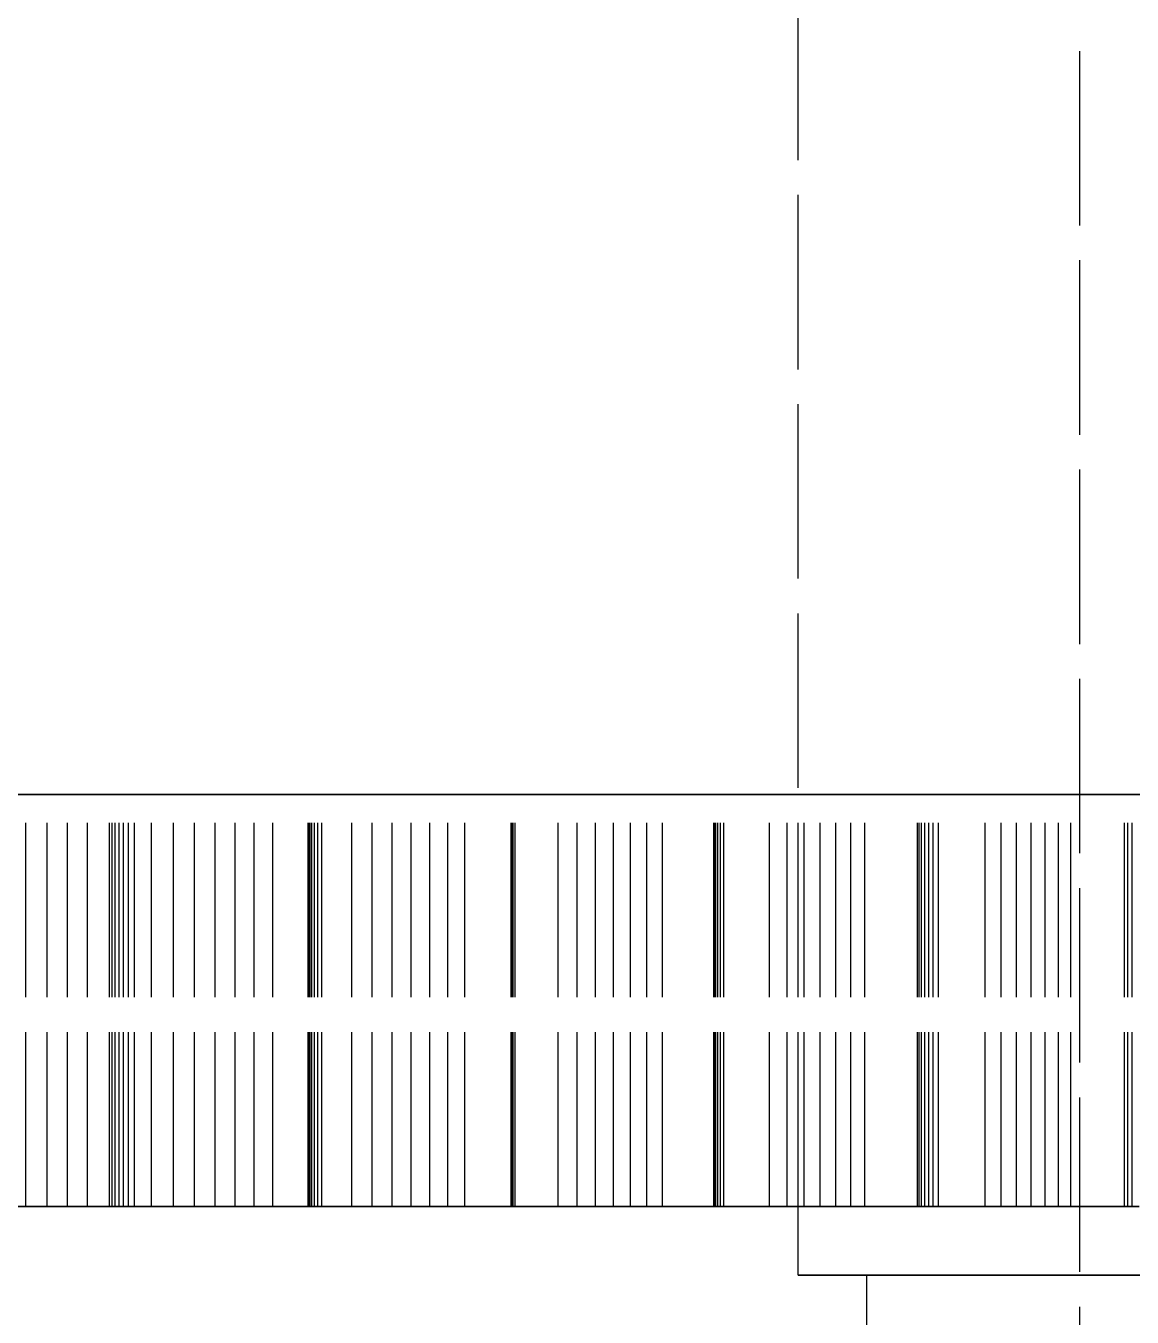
# Model space of a CAD drawing. Header units: millimetres. Extents: x -9 to 221, y -53 to 198.
# Drawn here: x 147.36 to 155.41, y -19.01 to -9.6 of the extents above; entities that cross this region are included whole.
import ezdxf

# ---------------------------------------------------------------- set-up
doc = ezdxf.new("R2010")
doc.units = ezdxf.units.MM
doc.linetypes.add('DASHED', pattern=[1.524, 1.27, -0.254])
doc.layers.add('HIDDEN', color=8, linetype='DASHED')
doc.layers.add('VISIBLE', color=7, linetype='CONTINUOUS')

msp = doc.modelspace()

# ---------------------------------------------------------------- linework, layer by layer
at = {"layer": 'HIDDEN'}
for points in [[(155.025, -20.2), (155.025, 18)], [(152.975, -18.2), (152.975, -0.4)], [(155.83214, -15.2), (155.13373, -15.2), (154.43532, -15.2), (153.7369, -15.2), (153.03849, -15.2), (152.34008, -15.2), (151.64167, -15.2), (150.94325, -15.2), (150.24484, -15.2), (149.54643, -15.2), (148.84802, -15.2), (148.1496, -15.2), (147.45119, -15.2), (146.75278, -15.2)], [(155.45714, -15.2), (154.6754, -15.2), (153.89365, -15.2), (153.1119, -15.2), (152.33016, -15.2), (151.54841, -15.2), (150.76667, -15.2), (149.98492, -15.2), (149.20317, -15.2), (148.42143, -15.2), (147.63968, -15.2), (146.85794, -15.2)], [(147.10198, -15.2), (147.45119, -15.2), (147.8004, -15.2), (148.1496, -15.2), (148.49881, -15.2), (148.84802, -15.2), (149.19722, -15.2), (149.54643, -15.2), (149.89563, -15.2), (150.24484, -15.2), (150.59405, -15.2), (150.94325, -15.2), (151.29246, -15.2), (151.64167, -15.2), (151.99087, -15.2), (152.34008, -15.2), (152.68929, -15.2), (153.03849, -15.2), (153.3877, -15.2), (153.7369, -15.2), (154.08611, -15.2), (154.43532, -15.2), (154.78452, -15.2), (155.13373, -15.2), (155.48294, -15.2)], [(155.54643, -15.2), (154.78452, -15.2), (154.02262, -15.2), (153.26071, -15.2), (152.49881, -15.2), (151.7369, -15.2), (150.975, -15.2), (150.2131, -15.2), (149.45119, -15.2), (148.68929, -15.2), (147.92738, -15.2), (147.16548, -15.2)], [(147.16548, -15.2), (147.54643, -15.2), (147.92738, -15.2), (148.30833, -15.2), (148.68929, -15.2), (149.07024, -15.2), (149.45119, -15.2), (149.83214, -15.2), (150.2131, -15.2), (150.59405, -15.2), (150.975, -15.2), (151.35595, -15.2), (151.7369, -15.2), (152.11786, -15.2), (152.49881, -15.2), (152.87976, -15.2), (153.26071, -15.2), (153.64167, -15.2), (154.02262, -15.2), (154.40357, -15.2), (154.78452, -15.2), (155.16548, -15.2), (155.54643, -15.2)], [(147.35619, -15.2), (147.19756, -15.2)], [(147.19756, -15.2), (147.35619, -15.2)], [(147.51034, -15.2), (147.35619, -15.2)], [(147.35619, -15.2), (147.51034, -15.2)], [(147.35619, -18.2), (147.35619, -15.2)], [(147.35619, -18.2), (147.35619, -15.2)], [(147.65975, -15.2), (147.51034, -15.2)], [(147.51034, -15.2), (147.65975, -15.2)], [(147.51034, -18.2), (147.51034, -15.2)], [(147.51034, -18.2), (147.51034, -15.2)], [(147.80409, -15.2), (147.65975, -15.2)], [(147.65975, -15.2), (147.80409, -15.2)], [(147.65975, -18.2), (147.65975, -15.2)], [(147.65975, -18.2), (147.65975, -15.2)], [(148.1468, -15.2), (147.80409, -15.2)], [(147.80409, -15.2), (148.1468, -15.2)], [(147.80409, -18.2), (147.80409, -15.2)], [(147.80409, -18.2), (147.80409, -15.2)], [(148.27157, -15.2), (147.96597, -15.2)], [(147.96597, -15.2), (147.98438, -15.2)], [(147.98438, -15.2), (147.96597, -15.2)], [(147.96597, -15.2), (148.27157, -15.2)], [(147.96597, -18.2), (147.96597, -15.2)], [(147.96597, -18.2), (147.96597, -15.2)], [(147.98438, -15.2), (148.00724, -15.2)], [(148.00724, -15.2), (147.98438, -15.2)], [(147.98438, -18.2), (147.98438, -15.2)], [(147.98438, -18.2), (147.98438, -15.2)], [(148.00724, -15.2), (148.03472, -15.2)], [(148.03472, -15.2), (148.00724, -15.2)], [(148.00724, -18.2), (148.00724, -15.2)], [(148.00724, -18.2), (148.00724, -15.2)], [(148.03472, -15.2), (148.06697, -15.2)], [(148.06697, -15.2), (148.03472, -15.2)], [(148.03472, -18.2), (148.03472, -15.2)], [(148.03472, -18.2), (148.03472, -15.2)], [(148.06697, -15.2), (148.10423, -15.2)], [(148.10423, -15.2), (148.06697, -15.2)], [(148.06697, -18.2), (148.06697, -15.2)], [(148.06697, -18.2), (148.06697, -15.2)], [(148.10423, -15.2), (148.1468, -15.2)], [(148.1468, -15.2), (148.10423, -15.2)], [(148.10423, -18.2), (148.10423, -15.2)], [(148.10423, -18.2), (148.10423, -15.2)], [(148.1468, -18.2), (148.1468, -15.2)], [(148.1468, -18.2), (148.1468, -15.2)], [(148.42992, -15.2), (148.27157, -15.2)], [(148.27157, -15.2), (148.42992, -15.2)], [(148.27157, -18.2), (148.27157, -15.2)], [(148.27157, -18.2), (148.27157, -15.2)], [(148.584, -15.2), (148.42992, -15.2)], [(148.42992, -15.2), (148.584, -15.2)], [(148.42992, -18.2), (148.42992, -15.2)], [(148.42992, -18.2), (148.42992, -15.2)], [(148.73364, -15.2), (148.584, -15.2)], [(148.584, -15.2), (148.73364, -15.2)], [(148.584, -18.2), (148.584, -15.2)], [(148.584, -18.2), (148.584, -15.2)], [(148.87861, -15.2), (148.73364, -15.2)], [(148.73364, -15.2), (148.87861, -15.2)], [(148.73364, -18.2), (148.73364, -15.2)], [(148.73364, -18.2), (148.73364, -15.2)], [(149.01864, -15.2), (148.87861, -15.2)], [(148.87861, -15.2), (149.01864, -15.2)], [(148.87861, -18.2), (148.87861, -15.2)], [(148.87861, -18.2), (148.87861, -15.2)], [(149.15339, -15.2), (149.01864, -15.2)], [(149.01864, -15.2), (149.15339, -15.2)], [(149.01864, -18.2), (149.01864, -15.2)], [(149.01864, -18.2), (149.01864, -15.2)], [(149.50906, -15.2), (149.15339, -15.2)], [(149.15339, -15.2), (149.50906, -15.2)], [(149.15339, -18.2), (149.15339, -15.2)], [(149.15339, -18.2), (149.15339, -15.2)], [(149.72757, -15.2), (149.41138, -15.2)], [(149.41138, -15.2), (149.41555, -15.2)], [(149.41555, -15.2), (149.41138, -15.2)], [(149.41138, -15.2), (149.72757, -15.2)], [(149.41138, -18.2), (149.41138, -15.2)], [(149.41138, -18.2), (149.41138, -15.2)], [(149.41555, -15.2), (149.42432, -15.2)], [(149.42432, -15.2), (149.41555, -15.2)], [(149.41555, -18.2), (149.41555, -15.2)], [(149.41555, -18.2), (149.41555, -15.2)], [(149.42432, -15.2), (149.43784, -15.2)], [(149.43784, -15.2), (149.42432, -15.2)], [(149.42432, -18.2), (149.42432, -15.2)], [(149.42432, -18.2), (149.42432, -15.2)], [(149.43784, -15.2), (149.4563, -15.2)], [(149.4563, -15.2), (149.43784, -15.2)], [(149.43784, -18.2), (149.43784, -15.2)], [(149.43784, -18.2), (149.43784, -15.2)], [(149.4563, -15.2), (149.47994, -15.2)], [(149.47994, -15.2), (149.4563, -15.2)], [(149.4563, -18.2), (149.4563, -15.2)], [(149.4563, -18.2), (149.4563, -15.2)], [(149.47994, -15.2), (149.50906, -15.2)], [(149.50906, -15.2), (149.47994, -15.2)], [(149.47994, -18.2), (149.47994, -15.2)], [(149.47994, -18.2), (149.47994, -15.2)], [(149.50906, -18.2), (149.50906, -15.2)], [(149.50906, -18.2), (149.50906, -15.2)], [(149.87653, -15.2), (149.72757, -15.2)], [(149.72757, -15.2), (149.87653, -15.2)], [(149.72757, -18.2), (149.72757, -15.2)], [(149.72757, -18.2), (149.72757, -15.2)], [(150.02107, -15.2), (149.87653, -15.2)], [(149.87653, -15.2), (150.02107, -15.2)], [(149.87653, -18.2), (149.87653, -15.2)], [(149.87653, -18.2), (149.87653, -15.2)], [(150.16099, -15.2), (150.02107, -15.2)], [(150.02107, -15.2), (150.16099, -15.2)], [(150.02107, -18.2), (150.02107, -15.2)], [(150.02107, -18.2), (150.02107, -15.2)], [(150.29607, -15.2), (150.16099, -15.2)], [(150.16099, -15.2), (150.29607, -15.2)], [(150.16099, -18.2), (150.16099, -15.2)], [(150.16099, -18.2), (150.16099, -15.2)], [(150.42604, -15.2), (150.29607, -15.2)], [(150.29607, -15.2), (150.42604, -15.2)], [(150.29607, -18.2), (150.29607, -15.2)], [(150.29607, -18.2), (150.29607, -15.2)], [(150.55053, -15.2), (150.42604, -15.2)], [(150.42604, -15.2), (150.55053, -15.2)], [(150.42604, -18.2), (150.42604, -15.2)], [(150.42604, -18.2), (150.42604, -15.2)], [(150.91745, -15.2), (150.55053, -15.2)], [(150.55053, -15.2), (150.91745, -15.2)], [(150.55053, -18.2), (150.55053, -15.2)], [(150.55053, -18.2), (150.55053, -15.2)], [(150.88793, -15.2), (150.88744, -15.2)], [(150.88744, -15.2), (150.89201, -15.2)], [(150.89201, -15.2), (150.88744, -15.2)], [(150.88744, -15.2), (150.88793, -15.2)], [(150.88744, -18.2), (150.88744, -15.2)], [(150.88744, -18.2), (150.88744, -15.2)], [(150.8933, -15.2), (150.88793, -15.2)], [(150.88793, -15.2), (150.8933, -15.2)], [(150.88793, -18.2), (150.88793, -15.2)], [(150.88793, -18.2), (150.88793, -15.2)], [(150.89201, -15.2), (150.90191, -15.2)], [(150.90191, -15.2), (150.89201, -15.2)], [(150.89201, -18.2), (150.89201, -15.2)], [(150.89201, -18.2), (150.89201, -15.2)], [(150.90339, -15.2), (150.8933, -15.2)], [(150.8933, -15.2), (150.90339, -15.2)], [(150.8933, -18.2), (150.8933, -15.2)], [(150.8933, -18.2), (150.8933, -15.2)], [(150.90191, -15.2), (150.91745, -15.2)], [(150.91745, -15.2), (150.90191, -15.2)], [(150.90191, -18.2), (150.90191, -15.2)], [(150.90191, -18.2), (150.90191, -15.2)], [(151.22863, -15.2), (150.90339, -15.2)], [(150.90339, -15.2), (151.22863, -15.2)], [(150.90339, -18.2), (150.90339, -15.2)], [(150.90339, -18.2), (150.90339, -15.2)], [(150.91745, -18.2), (150.91745, -15.2)], [(150.91745, -18.2), (150.91745, -15.2)], [(151.36747, -15.2), (151.22863, -15.2)], [(151.22863, -15.2), (151.36747, -15.2)], [(151.22863, -18.2), (151.22863, -15.2)], [(151.22863, -18.2), (151.22863, -15.2)], [(151.50176, -15.2), (151.36747, -15.2)], [(151.36747, -15.2), (151.50176, -15.2)], [(151.36747, -18.2), (151.36747, -15.2)], [(151.36747, -18.2), (151.36747, -15.2)], [(151.63128, -15.2), (151.50176, -15.2)], [(151.50176, -15.2), (151.63128, -15.2)], [(151.50176, -18.2), (151.50176, -15.2)], [(151.50176, -18.2), (151.50176, -15.2)], [(151.75582, -15.2), (151.63128, -15.2)], [(151.63128, -15.2), (151.75582, -15.2)], [(151.63128, -18.2), (151.63128, -15.2)], [(151.63128, -18.2), (151.63128, -15.2)], [(151.87508, -15.2), (151.75582, -15.2)], [(151.75582, -15.2), (151.87508, -15.2)], [(151.75582, -18.2), (151.75582, -15.2)], [(151.75582, -18.2), (151.75582, -15.2)], [(151.98872, -15.2), (151.87508, -15.2)], [(151.87508, -15.2), (151.98872, -15.2)], [(151.87508, -18.2), (151.87508, -15.2)], [(151.87508, -18.2), (151.87508, -15.2)], [(152.36508, -15.2), (151.98872, -15.2)], [(151.98872, -15.2), (152.36508, -15.2)], [(151.98872, -18.2), (151.98872, -15.2)], [(151.98872, -18.2), (151.98872, -15.2)], [(152.3671, -15.2), (152.3632, -15.2)], [(152.3632, -15.2), (152.36508, -15.2)], [(152.36508, -15.2), (152.3632, -15.2)], [(152.3632, -15.2), (152.3671, -15.2)], [(152.3632, -18.2), (152.3632, -15.2)], [(152.3632, -18.2), (152.3632, -15.2)], [(152.36508, -18.2), (152.36508, -15.2)], [(152.36508, -18.2), (152.36508, -15.2)], [(152.37643, -15.2), (152.3671, -15.2)], [(152.3671, -15.2), (152.37643, -15.2)], [(152.3671, -18.2), (152.3671, -15.2)], [(152.3671, -18.2), (152.3671, -15.2)], [(152.39094, -15.2), (152.37643, -15.2)], [(152.37643, -15.2), (152.39094, -15.2)], [(152.37643, -18.2), (152.37643, -15.2)], [(152.37643, -18.2), (152.37643, -15.2)], [(152.41042, -15.2), (152.39094, -15.2)], [(152.39094, -15.2), (152.41042, -15.2)], [(152.39094, -18.2), (152.39094, -15.2)], [(152.39094, -18.2), (152.39094, -15.2)], [(152.43471, -15.2), (152.41042, -15.2)], [(152.41042, -15.2), (152.43471, -15.2)], [(152.41042, -18.2), (152.41042, -15.2)], [(152.41042, -18.2), (152.41042, -15.2)], [(152.76742, -15.2), (152.43471, -15.2)], [(152.43471, -15.2), (152.76742, -15.2)], [(152.43471, -18.2), (152.43471, -15.2)], [(152.43471, -18.2), (152.43471, -15.2)], [(152.89548, -15.2), (152.76742, -15.2)], [(152.76742, -15.2), (152.89548, -15.2)], [(152.76742, -18.2), (152.76742, -15.2)], [(152.76742, -18.2), (152.76742, -15.2)], [(153.01885, -15.2), (152.89548, -15.2)], [(152.89548, -15.2), (153.01885, -15.2)], [(152.89548, -18.2), (152.89548, -15.2)], [(152.89548, -18.2), (152.89548, -15.2)], [(153.13735, -15.2), (153.01885, -15.2)], [(153.01885, -15.2), (153.13735, -15.2)], [(153.01885, -18.2), (153.01885, -15.2)], [(153.01885, -18.2), (153.01885, -15.2)], [(153.25073, -15.2), (153.13735, -15.2)], [(153.13735, -15.2), (153.25073, -15.2)], [(153.13735, -18.2), (153.13735, -15.2)], [(153.13735, -18.2), (153.13735, -15.2)], [(153.35872, -15.2), (153.25073, -15.2)], [(153.25073, -15.2), (153.35872, -15.2)], [(153.25073, -18.2), (153.25073, -15.2)], [(153.25073, -18.2), (153.25073, -15.2)], [(153.46095, -15.2), (153.35872, -15.2)], [(153.35872, -15.2), (153.46095, -15.2)], [(153.35872, -18.2), (153.35872, -15.2)], [(153.35872, -18.2), (153.35872, -15.2)], [(153.84492, -15.2), (153.46095, -15.2)], [(153.46095, -15.2), (153.84492, -15.2)], [(153.46095, -18.2), (153.46095, -15.2)], [(153.46095, -18.2), (153.46095, -15.2)], [(153.85671, -15.2), (153.84492, -15.2)], [(153.84492, -15.2), (153.85671, -15.2)], [(153.84492, -18.2), (153.84492, -15.2)], [(153.84492, -18.2), (153.84492, -15.2)], [(153.87438, -15.2), (153.85671, -15.2)], [(153.85671, -15.2), (153.87438, -15.2)], [(153.85671, -18.2), (153.85671, -15.2)], [(153.85671, -18.2), (153.85671, -15.2)], [(153.89757, -15.2), (153.87438, -15.2)], [(153.87438, -15.2), (153.89757, -15.2)], [(153.87438, -18.2), (153.87438, -15.2)], [(153.87438, -18.2), (153.87438, -15.2)], [(153.92603, -15.2), (153.89757, -15.2)], [(153.89757, -15.2), (153.92603, -15.2)], [(153.89757, -18.2), (153.89757, -15.2)], [(153.89757, -18.2), (153.89757, -15.2)], [(153.95953, -15.2), (153.92603, -15.2)], [(153.92603, -15.2), (153.95953, -15.2)], [(153.92603, -18.2), (153.92603, -15.2)], [(153.92603, -18.2), (153.92603, -15.2)], [(153.9979, -15.2), (153.95953, -15.2)], [(153.95953, -15.2), (153.9979, -15.2)], [(153.95953, -18.2), (153.95953, -15.2)], [(153.95953, -18.2), (153.95953, -15.2)], [(154.33645, -15.2), (153.9979, -15.2)], [(153.9979, -15.2), (154.33645, -15.2)], [(153.9979, -18.2), (153.9979, -15.2)], [(153.9979, -18.2), (153.9979, -15.2)], [(154.4531, -15.2), (154.33645, -15.2)], [(154.33645, -15.2), (154.4531, -15.2)], [(154.33645, -18.2), (154.33645, -15.2)], [(154.33645, -18.2), (154.33645, -15.2)], [(154.56497, -15.2), (154.4531, -15.2)], [(154.4531, -15.2), (154.56497, -15.2)], [(154.4531, -18.2), (154.4531, -15.2)], [(154.4531, -18.2), (154.4531, -15.2)], [(154.67186, -15.2), (154.56497, -15.2)], [(154.56497, -15.2), (154.67186, -15.2)], [(154.56497, -18.2), (154.56497, -15.2)], [(154.56497, -18.2), (154.56497, -15.2)], [(154.77354, -15.2), (154.67186, -15.2)], [(154.67186, -15.2), (154.77354, -15.2)], [(154.67186, -18.2), (154.67186, -15.2)], [(154.67186, -18.2), (154.67186, -15.2)], [(154.86972, -15.2), (154.77354, -15.2)], [(154.77354, -15.2), (154.86972, -15.2)], [(154.77354, -18.2), (154.77354, -15.2)], [(154.77354, -18.2), (154.77354, -15.2)], [(154.96004, -15.2), (154.86972, -15.2)], [(154.86972, -15.2), (154.96004, -15.2)], [(154.86972, -18.2), (154.86972, -15.2)], [(154.86972, -18.2), (154.86972, -15.2)], [(155.34975, -15.2), (154.96004, -15.2)], [(154.96004, -15.2), (155.34975, -15.2)], [(154.96004, -18.2), (154.96004, -15.2)], [(154.96004, -18.2), (154.96004, -15.2)], [(155.37516, -15.2), (155.34975, -15.2)], [(155.34975, -15.2), (155.37516, -15.2)], [(155.34975, -18.2), (155.34975, -15.2)], [(155.34975, -18.2), (155.34975, -15.2)], [(155.40651, -15.2), (155.37516, -15.2)], [(155.37516, -15.2), (155.40651, -15.2)], [(155.37516, -18.2), (155.37516, -15.2)], [(155.37516, -18.2), (155.37516, -15.2)], [(155.44345, -15.2), (155.40651, -15.2)], [(155.40651, -15.2), (155.44345, -15.2)], [(155.40651, -18.2), (155.40651, -15.2)], [(155.40651, -18.2), (155.40651, -15.2)], [(155.45714, -18.2), (154.6754, -18.2), (153.89365, -18.2), (153.1119, -18.2), (152.33016, -18.2), (151.54841, -18.2), (150.76667, -18.2), (149.98492, -18.2), (149.20317, -18.2), (148.42143, -18.2), (147.63968, -18.2), (146.85794, -18.2)], [(147.35619, -18.2), (147.19756, -18.2)], [(147.19756, -18.2), (147.35619, -18.2)], [(147.51034, -18.2), (147.35619, -18.2)], [(147.35619, -18.2), (147.51034, -18.2)], [(147.65975, -18.2), (147.51034, -18.2)], [(147.51034, -18.2), (147.65975, -18.2)], [(147.80409, -18.2), (147.65975, -18.2)], [(147.65975, -18.2), (147.80409, -18.2)], [(148.1468, -18.2), (147.80409, -18.2)], [(147.80409, -18.2), (148.1468, -18.2)], [(148.27157, -18.2), (147.96597, -18.2)], [(147.96597, -18.2), (147.98438, -18.2)], [(147.98438, -18.2), (147.96597, -18.2)], [(147.96597, -18.2), (148.27157, -18.2)], [(147.98438, -18.2), (148.00724, -18.2)], [(148.00724, -18.2), (147.98438, -18.2)], [(148.00724, -18.2), (148.03472, -18.2)], [(148.03472, -18.2), (148.00724, -18.2)], [(148.03472, -18.2), (148.06697, -18.2)], [(148.06697, -18.2), (148.03472, -18.2)], [(148.06697, -18.2), (148.10423, -18.2)], [(148.10423, -18.2), (148.06697, -18.2)], [(148.10423, -18.2), (148.1468, -18.2)], [(148.1468, -18.2), (148.10423, -18.2)], [(148.42992, -18.2), (148.27157, -18.2)], [(148.27157, -18.2), (148.42992, -18.2)], [(148.584, -18.2), (148.42992, -18.2)], [(148.42992, -18.2), (148.584, -18.2)], [(148.73364, -18.2), (148.584, -18.2)], [(148.584, -18.2), (148.73364, -18.2)], [(148.87861, -18.2), (148.73364, -18.2)], [(148.73364, -18.2), (148.87861, -18.2)], [(149.01864, -18.2), (148.87861, -18.2)], [(148.87861, -18.2), (149.01864, -18.2)], [(149.15339, -18.2), (149.01864, -18.2)], [(149.01864, -18.2), (149.15339, -18.2)], [(149.50906, -18.2), (149.15339, -18.2)], [(149.15339, -18.2), (149.50906, -18.2)], [(149.72757, -18.2), (149.41138, -18.2)], [(149.41138, -18.2), (149.41555, -18.2)], [(149.41555, -18.2), (149.41138, -18.2)], [(149.41138, -18.2), (149.72757, -18.2)], [(149.41555, -18.2), (149.42432, -18.2)], [(149.42432, -18.2), (149.41555, -18.2)], [(149.42432, -18.2), (149.43784, -18.2)], [(149.43784, -18.2), (149.42432, -18.2)], [(149.43784, -18.2), (149.4563, -18.2)], [(149.4563, -18.2), (149.43784, -18.2)], [(149.4563, -18.2), (149.47994, -18.2)], [(149.47994, -18.2), (149.4563, -18.2)], [(149.47994, -18.2), (149.50906, -18.2)], [(149.50906, -18.2), (149.47994, -18.2)], [(149.87653, -18.2), (149.72757, -18.2)], [(149.72757, -18.2), (149.87653, -18.2)], [(150.02107, -18.2), (149.87653, -18.2)], [(149.87653, -18.2), (150.02107, -18.2)], [(150.16099, -18.2), (150.02107, -18.2)], [(150.02107, -18.2), (150.16099, -18.2)], [(150.29607, -18.2), (150.16099, -18.2)], [(150.16099, -18.2), (150.29607, -18.2)], [(150.42604, -18.2), (150.29607, -18.2)], [(150.29607, -18.2), (150.42604, -18.2)], [(150.55053, -18.2), (150.42604, -18.2)], [(150.42604, -18.2), (150.55053, -18.2)], [(150.91745, -18.2), (150.55053, -18.2)], [(150.55053, -18.2), (150.91745, -18.2)], [(150.88793, -18.2), (150.88744, -18.2)], [(150.88744, -18.2), (150.89201, -18.2)], [(150.89201, -18.2), (150.88744, -18.2)], [(150.88744, -18.2), (150.88793, -18.2)], [(150.8933, -18.2), (150.88793, -18.2)], [(150.88793, -18.2), (150.8933, -18.2)], [(150.89201, -18.2), (150.90191, -18.2)], [(150.90191, -18.2), (150.89201, -18.2)], [(150.90339, -18.2), (150.8933, -18.2)], [(150.8933, -18.2), (150.90339, -18.2)], [(150.90191, -18.2), (150.91745, -18.2)], [(150.91745, -18.2), (150.90191, -18.2)], [(151.22863, -18.2), (150.90339, -18.2)], [(150.90339, -18.2), (151.22863, -18.2)], [(151.36747, -18.2), (151.22863, -18.2)], [(151.22863, -18.2), (151.36747, -18.2)], [(151.50176, -18.2), (151.36747, -18.2)], [(151.36747, -18.2), (151.50176, -18.2)], [(151.63128, -18.2), (151.50176, -18.2)], [(151.50176, -18.2), (151.63128, -18.2)], [(151.75582, -18.2), (151.63128, -18.2)], [(151.63128, -18.2), (151.75582, -18.2)], [(151.87508, -18.2), (151.75582, -18.2)], [(151.75582, -18.2), (151.87508, -18.2)], [(151.98872, -18.2), (151.87508, -18.2)], [(151.87508, -18.2), (151.98872, -18.2)], [(152.36508, -18.2), (151.98872, -18.2)], [(151.98872, -18.2), (152.36508, -18.2)], [(152.3671, -18.2), (152.3632, -18.2)], [(152.3632, -18.2), (152.36508, -18.2)], [(152.36508, -18.2), (152.3632, -18.2)], [(152.3632, -18.2), (152.3671, -18.2)], [(152.37643, -18.2), (152.3671, -18.2)], [(152.3671, -18.2), (152.37643, -18.2)], [(152.39094, -18.2), (152.37643, -18.2)], [(152.37643, -18.2), (152.39094, -18.2)], [(152.41042, -18.2), (152.39094, -18.2)], [(152.39094, -18.2), (152.41042, -18.2)], [(152.43471, -18.2), (152.41042, -18.2)], [(152.41042, -18.2), (152.43471, -18.2)], [(152.76742, -18.2), (152.43471, -18.2)], [(152.43471, -18.2), (152.76742, -18.2)], [(152.89548, -18.2), (152.76742, -18.2)], [(152.76742, -18.2), (152.89548, -18.2)], [(153.01885, -18.2), (152.89548, -18.2)], [(152.89548, -18.2), (153.01885, -18.2)], [(153.13735, -18.2), (153.01885, -18.2)], [(153.01885, -18.2), (153.13735, -18.2)], [(153.25073, -18.2), (153.13735, -18.2)], [(153.13735, -18.2), (153.25073, -18.2)], [(153.35872, -18.2), (153.25073, -18.2)], [(153.25073, -18.2), (153.35872, -18.2)], [(153.46095, -18.2), (153.35872, -18.2)], [(153.35872, -18.2), (153.46095, -18.2)], [(153.84492, -18.2), (153.46095, -18.2)], [(153.46095, -18.2), (153.84492, -18.2)], [(153.85671, -18.2), (153.84492, -18.2)], [(153.84492, -18.2), (153.85671, -18.2)], [(153.87438, -18.2), (153.85671, -18.2)], [(153.85671, -18.2), (153.87438, -18.2)], [(153.89757, -18.2), (153.87438, -18.2)], [(153.87438, -18.2), (153.89757, -18.2)], [(153.92603, -18.2), (153.89757, -18.2)], [(153.89757, -18.2), (153.92603, -18.2)], [(153.95953, -18.2), (153.92603, -18.2)], [(153.92603, -18.2), (153.95953, -18.2)], [(153.9979, -18.2), (153.95953, -18.2)], [(153.95953, -18.2), (153.9979, -18.2)], [(154.33645, -18.2), (153.9979, -18.2)], [(153.9979, -18.2), (154.33645, -18.2)], [(154.4531, -18.2), (154.33645, -18.2)], [(154.33645, -18.2), (154.4531, -18.2)], [(154.56497, -18.2), (154.4531, -18.2)], [(154.4531, -18.2), (154.56497, -18.2)], [(154.67186, -18.2), (154.56497, -18.2)], [(154.56497, -18.2), (154.67186, -18.2)], [(154.77354, -18.2), (154.67186, -18.2)], [(154.67186, -18.2), (154.77354, -18.2)], [(154.86972, -18.2), (154.77354, -18.2)], [(154.77354, -18.2), (154.86972, -18.2)], [(154.96004, -18.2), (154.86972, -18.2)], [(154.86972, -18.2), (154.96004, -18.2)], [(155.34975, -18.2), (154.96004, -18.2)], [(154.96004, -18.2), (155.34975, -18.2)], [(155.37516, -18.2), (155.34975, -18.2)], [(155.34975, -18.2), (155.37516, -18.2)], [(155.40651, -18.2), (155.37516, -18.2)], [(155.37516, -18.2), (155.40651, -18.2)], [(155.44345, -18.2), (155.40651, -18.2)], [(155.40651, -18.2), (155.44345, -18.2)], [(155.45119, -18.7), (155.26071, -18.7), (155.07024, -18.7), (154.87976, -18.7), (154.68929, -18.7), (154.49881, -18.7), (154.30833, -18.7), (154.11786, -18.7), (153.92738, -18.7), (153.7369, -18.7), (153.54643, -18.7), (153.35595, -18.7), (153.16548, -18.7), (152.975, -18.7)], [(155.57024, -18.7), (155.39563, -18.7), (155.22103, -18.7), (155.04643, -18.7), (154.87183, -18.7), (154.69722, -18.7), (154.52262, -18.7), (154.34802, -18.7), (154.17341, -18.7), (153.99881, -18.7), (153.82421, -18.7), (153.6496, -18.7), (153.475, -18.7)], [(153.475, -18.7), (153.5623, -18.7), (153.6496, -18.7), (153.7369, -18.7), (153.82421, -18.7), (153.91151, -18.7), (153.99881, -18.7), (154.08611, -18.7), (154.17341, -18.7), (154.26071, -18.7), (154.34802, -18.7), (154.43532, -18.7), (154.52262, -18.7), (154.60992, -18.7), (154.69722, -18.7), (154.78452, -18.7), (154.87183, -18.7), (154.95913, -18.7), (155.04643, -18.7), (155.13373, -18.7), (155.22103, -18.7), (155.30833, -18.7), (155.39563, -18.7), (155.48294, -18.7)]]:
    msp.add_lwpolyline(points, dxfattribs=at)
at = {"layer": 'VISIBLE'}
for points in [[(147.24881, -15.2), (147.63968, -15.2), (148.03056, -15.2), (148.42143, -15.2), (148.8123, -15.2), (149.20317, -15.2), (149.59405, -15.2), (149.98492, -15.2), (150.37579, -15.2), (150.76667, -15.2), (151.15754, -15.2), (151.54841, -15.2), (151.93929, -15.2), (152.33016, -15.2), (152.72103, -15.2), (153.1119, -15.2), (153.50278, -15.2), (153.89365, -15.2), (154.28452, -15.2), (154.6754, -15.2), (155.06627, -15.2), (155.45714, -15.2)], [(147.24881, -18.2), (147.63968, -18.2), (148.03056, -18.2), (148.42143, -18.2), (148.8123, -18.2), (149.20317, -18.2), (149.59405, -18.2), (149.98492, -18.2), (150.37579, -18.2), (150.76667, -18.2), (151.15754, -18.2), (151.54841, -18.2), (151.93929, -18.2), (152.33016, -18.2), (152.72103, -18.2), (153.1119, -18.2), (153.50278, -18.2), (153.89365, -18.2), (154.28452, -18.2), (154.6754, -18.2), (155.06627, -18.2), (155.45714, -18.2)], [(152.975, -18.7), (152.975, -18.2)], [(152.975, -18.7), (153.07024, -18.7), (153.16548, -18.7), (153.26071, -18.7), (153.35595, -18.7), (153.45119, -18.7), (153.54643, -18.7), (153.64167, -18.7), (153.7369, -18.7), (153.83214, -18.7), (153.92738, -18.7), (154.02262, -18.7), (154.11786, -18.7), (154.2131, -18.7), (154.30833, -18.7), (154.40357, -18.7), (154.49881, -18.7), (154.59405, -18.7), (154.68929, -18.7), (154.78452, -18.7), (154.87976, -18.7), (154.975, -18.7), (155.07024, -18.7), (155.16548, -18.7), (155.26071, -18.7), (155.35595, -18.7), (155.45119, -18.7)], [(153.475, -20.2), (153.475, -18.7)]]:
    msp.add_lwpolyline(points, dxfattribs=at)

doc.saveas('drawing.dxf')
